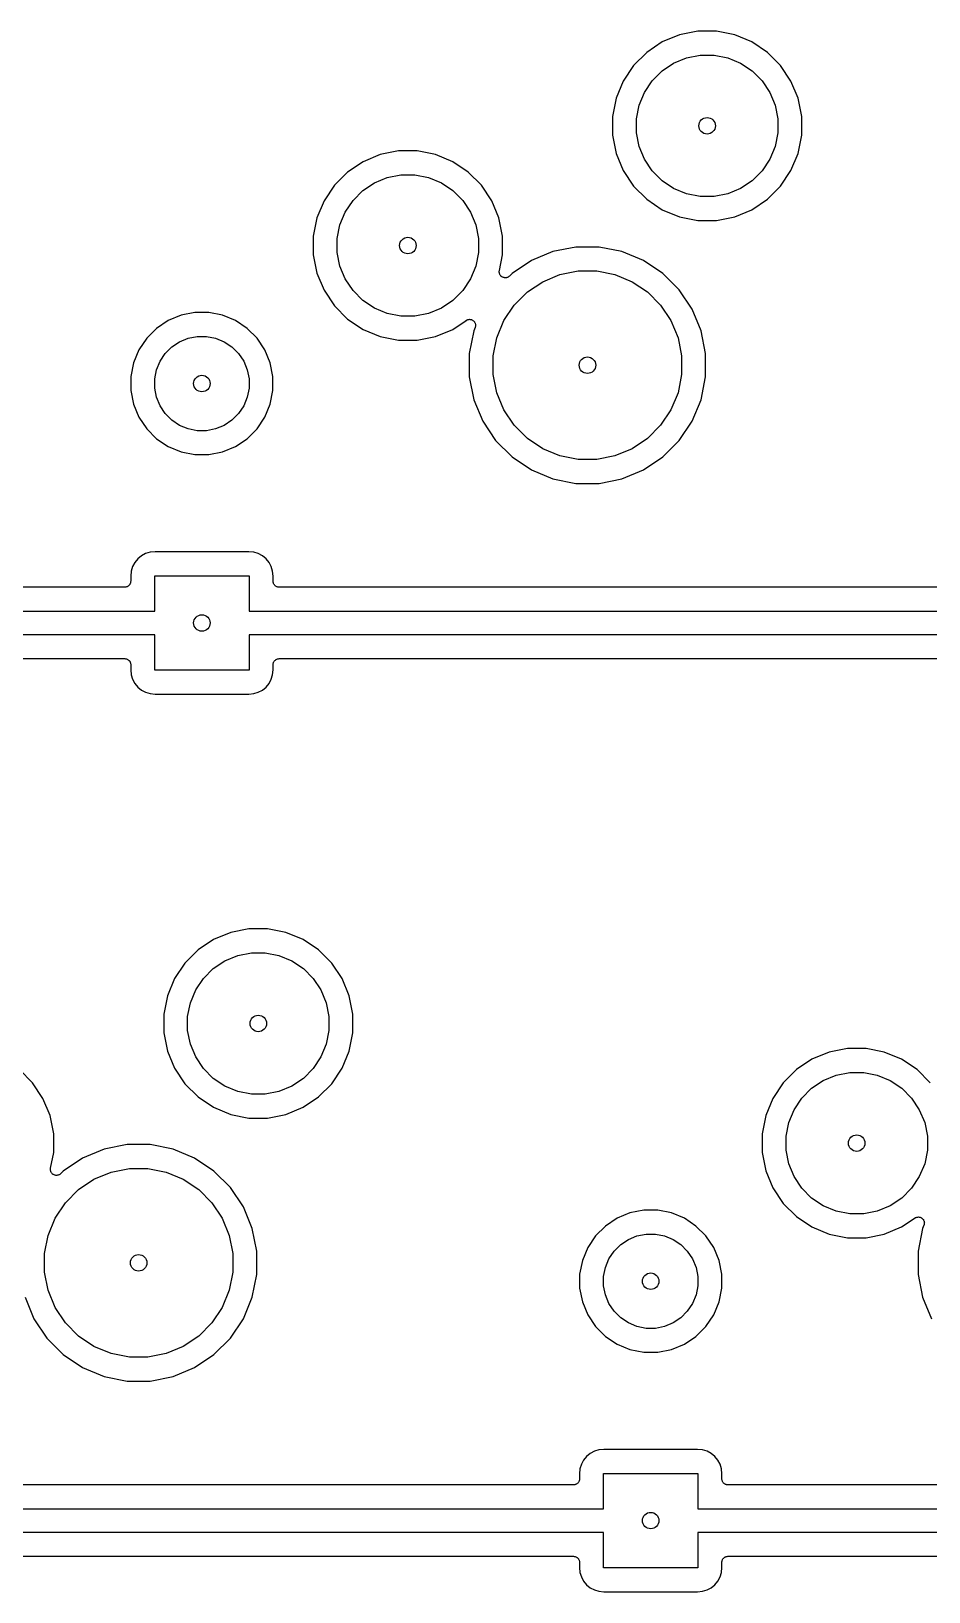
# Model space of a CAD drawing. Extents: x 1.5 to 15, y -8.3 to -3.1.
# Drawn here: x 6.186 to 6.936, y -5.65 to -4.346 of the extents above; entities that cross this region are included whole.
import ezdxf

# ---------------------------------------------------------------- set-up
doc = ezdxf.new("R2010")
doc.units = 0
doc.header["$MEASUREMENT"] = 0
doc.layers.add('BLACK', color=7, linetype='CONTINUOUS')

msp = doc.modelspace()

# ---------------------------------------------------------------- linework, layer by layer
at = {"layer": 'BLACK', "linetype": 'CONTINUOUS'}
for p, q in [((6.71314, -4.35465), (6.7002, -4.3633)), ((6.72753, -4.34869), (6.71314, -4.35465)), ((6.7428, -4.34565), (6.72753, -4.34869)), ((6.75838, -4.34565), (6.7428, -4.34565)), ((6.77365, -4.34869), (6.75838, -4.34565)), ((6.78804, -4.35465), (6.77365, -4.34869)), ((6.80099, -4.3633), (6.78804, -4.35465)), ((6.7002, -4.3633), (6.68918, -4.37431)), ((6.72262, -4.37237), (6.73336, -4.36792)), ((6.73336, -4.36792), (6.74477, -4.36565)), ((6.74477, -4.36565), (6.75641, -4.36565)), ((6.75641, -4.36565), (6.76782, -4.36792)), ((6.76782, -4.36792), (6.77856, -4.37237)), ((6.812, -4.37431), (6.80099, -4.3633)), ((6.68918, -4.37431), (6.68053, -4.38726)), ((6.70472, -4.38706), (6.71295, -4.37883)), ((6.71295, -4.37883), (6.72262, -4.37237)), ((6.77856, -4.37237), (6.78824, -4.37883)), ((6.78824, -4.37883), (6.79646, -4.38706)), ((6.82065, -4.38726), (6.812, -4.37431)), ((6.68053, -4.38726), (6.67457, -4.40165)), ((6.69826, -4.39673), (6.70472, -4.38706)), ((6.79646, -4.38706), (6.80292, -4.39673)), ((6.82661, -4.40165), (6.82065, -4.38726)), ((6.67457, -4.40165), (6.67154, -4.41692)), ((6.6938, -4.40748), (6.69826, -4.39673)), ((6.80292, -4.39673), (6.80738, -4.40748)), ((6.82965, -4.41692), (6.82661, -4.40165)), ((6.67154, -4.41692), (6.67154, -4.43249)), ((6.69154, -4.41889), (6.6938, -4.40748)), ((6.69154, -4.43052), (6.69154, -4.41889)), ((6.80738, -4.40748), (6.80965, -4.41889)), ((6.80965, -4.41889), (6.80965, -4.43052)), ((6.82965, -4.43249), (6.82965, -4.41692)), ((6.67154, -4.43249), (6.67457, -4.44776)), ((6.6938, -4.44193), (6.69154, -4.43052)), ((6.80965, -4.43052), (6.80738, -4.44193)), ((6.82661, -4.44776), (6.82965, -4.43249)), ((6.4928, -4.44565), (6.47753, -4.44869)), ((6.50838, -4.44565), (6.4928, -4.44565)), ((6.52365, -4.44869), (6.50838, -4.44565)), ((6.69826, -4.45268), (6.6938, -4.44193)), ((6.80738, -4.44193), (6.80292, -4.45268)), ((6.46314, -4.45465), (6.4502, -4.4633)), ((6.47753, -4.44869), (6.46314, -4.45465)), ((6.53804, -4.45465), (6.52365, -4.44869)), ((6.55099, -4.4633), (6.53804, -4.45465)), ((6.67457, -4.44776), (6.68053, -4.46215)), ((6.70472, -4.46235), (6.69826, -4.45268)), ((6.80292, -4.45268), (6.79646, -4.46235)), ((6.82065, -4.46215), (6.82661, -4.44776)), ((6.4502, -4.4633), (6.43918, -4.47431)), ((6.46295, -4.47883), (6.47262, -4.47237)), ((6.47262, -4.47237), (6.48336, -4.46792)), ((6.48336, -4.46792), (6.49477, -4.46565)), ((6.49477, -4.46565), (6.50641, -4.46565)), ((6.50641, -4.46565), (6.51782, -4.46792)), ((6.51782, -4.46792), (6.52856, -4.47237)), ((6.52856, -4.47237), (6.53824, -4.47883)), ((6.562, -4.47431), (6.55099, -4.4633)), ((6.68053, -4.46215), (6.68918, -4.4751)), ((6.71295, -4.47058), (6.70472, -4.46235)), ((6.72262, -4.47704), (6.71295, -4.47058)), ((6.78824, -4.47058), (6.77856, -4.47704)), ((6.79646, -4.46235), (6.78824, -4.47058)), ((6.812, -4.4751), (6.82065, -4.46215)), ((6.43918, -4.47431), (6.43053, -4.48726)), ((6.45472, -4.48706), (6.46295, -4.47883)), ((6.53824, -4.47883), (6.54646, -4.48706)), ((6.57065, -4.48726), (6.562, -4.47431)), ((6.68918, -4.4751), (6.7002, -4.48611)), ((6.73336, -4.48149), (6.72262, -4.47704)), ((6.74477, -4.48376), (6.73336, -4.48149)), ((6.75641, -4.48376), (6.74477, -4.48376)), ((6.76782, -4.48149), (6.75641, -4.48376)), ((6.77856, -4.47704), (6.76782, -4.48149)), ((6.80099, -4.48611), (6.812, -4.4751)), ((6.43053, -4.48726), (6.42457, -4.50165)), ((6.4438, -4.50748), (6.44826, -4.49673)), ((6.44826, -4.49673), (6.45472, -4.48706)), ((6.54646, -4.48706), (6.55292, -4.49673)), ((6.55292, -4.49673), (6.55738, -4.50748)), ((6.57661, -4.50165), (6.57065, -4.48726)), ((6.7002, -4.48611), (6.71314, -4.49476)), ((6.71314, -4.49476), (6.72753, -4.50072)), ((6.77365, -4.50072), (6.78804, -4.49476)), ((6.78804, -4.49476), (6.80099, -4.48611)), ((6.42457, -4.50165), (6.42154, -4.51692)), ((6.44154, -4.51889), (6.4438, -4.50748)), ((6.55738, -4.50748), (6.55965, -4.51889)), ((6.57965, -4.51692), (6.57661, -4.50165)), ((6.72753, -4.50072), (6.7428, -4.50376)), ((6.7428, -4.50376), (6.75838, -4.50376)), ((6.75838, -4.50376), (6.77365, -4.50072)), ((6.42154, -4.51692), (6.42154, -4.53249)), ((6.44154, -4.53052), (6.44154, -4.51889)), ((6.55965, -4.51889), (6.55965, -4.53052)), ((6.57965, -4.53249), (6.57965, -4.51692)), ((6.42154, -4.53249), (6.42457, -4.54776)), ((6.4438, -4.54193), (6.44154, -4.53052)), ((6.55965, -4.53052), (6.55738, -4.54193)), ((6.57702, -4.54568), (6.57965, -4.53249)), ((6.60382, -4.5372), (6.58765, -4.54801)), ((6.62179, -4.52976), (6.60382, -4.5372)), ((6.64087, -4.52596), (6.62179, -4.52976)), ((6.66032, -4.52596), (6.64087, -4.52596)), ((6.67939, -4.52976), (6.66032, -4.52596)), ((6.69736, -4.5372), (6.67939, -4.52976)), ((6.71353, -4.54801), (6.69736, -4.5372)), ((6.42457, -4.54776), (6.43053, -4.56215)), ((6.44826, -4.55268), (6.4438, -4.54193)), ((6.55738, -4.54193), (6.55292, -4.55268)), ((6.57693, -4.54664), (6.57697, -4.54616)), ((6.57693, -4.54665), (6.57693, -4.54664)), ((6.57697, -4.54713), (6.57693, -4.54665)), ((6.57693, -4.54665), (6.57693, -4.54665)), ((6.57697, -4.54616), (6.57702, -4.54568)), ((6.57702, -4.54761), (6.57697, -4.54713)), ((6.57702, -4.54762), (6.57702, -4.54761)), ((6.57702, -4.54763), (6.57702, -4.54762)), ((6.57716, -4.54809), (6.57702, -4.54763)), ((6.5773, -4.54855), (6.57716, -4.54809)), ((6.5773, -4.54856), (6.5773, -4.54855)), ((6.5773, -4.54855), (6.5773, -4.54855)), ((6.57753, -4.54899), (6.5773, -4.54856)), ((6.57775, -4.54941), (6.57753, -4.54899)), ((6.57776, -4.54942), (6.57775, -4.54941)), ((6.57806, -4.54979), (6.57776, -4.54942)), ((6.57776, -4.54942), (6.57776, -4.54942)), ((6.57837, -4.55017), (6.57806, -4.54979)), ((6.57837, -4.55018), (6.57837, -4.55017)), ((6.57837, -4.55017), (6.57837, -4.55017)), ((6.57874, -4.55048), (6.57837, -4.55018)), ((6.57911, -4.55079), (6.57874, -4.55048)), ((6.58503, -4.55054), (6.58466, -4.55085)), ((6.58541, -4.55024), (6.58503, -4.55054)), ((6.58542, -4.55023), (6.58541, -4.55024)), ((6.58546, -4.55019), (6.58542, -4.55023)), ((6.58542, -4.55023), (6.58542, -4.55023)), ((6.58542, -4.55023), (6.58542, -4.55023)), ((6.58765, -4.54801), (6.58546, -4.55019)), ((6.61329, -4.55493), (6.62762, -4.54899)), ((6.62762, -4.54899), (6.64284, -4.54596)), ((6.64284, -4.54596), (6.65835, -4.54596)), ((6.65835, -4.54596), (6.67356, -4.54899)), ((6.67356, -4.54899), (6.68789, -4.55493)), ((6.72729, -4.56176), (6.71353, -4.54801)), ((6.43053, -4.56215), (6.43918, -4.5751)), ((6.45472, -4.56235), (6.44826, -4.55268)), ((6.46295, -4.57058), (6.45472, -4.56235)), ((6.54646, -4.56235), (6.53824, -4.57058)), ((6.55292, -4.55268), (6.54646, -4.56235)), ((6.57912, -4.5508), (6.57911, -4.55079)), ((6.57913, -4.5508), (6.57912, -4.5508)), ((6.57955, -4.55103), (6.57913, -4.5508)), ((6.57997, -4.55126), (6.57955, -4.55103)), ((6.57998, -4.55126), (6.57997, -4.55126)), ((6.57998, -4.55127), (6.57998, -4.55126)), ((6.58045, -4.55141), (6.57998, -4.55127)), ((6.5809, -4.55155), (6.58045, -4.55141)), ((6.58091, -4.55155), (6.5809, -4.55155)), ((6.58092, -4.55156), (6.58091, -4.55155)), ((6.5814, -4.55161), (6.58092, -4.55156)), ((6.58187, -4.55166), (6.5814, -4.55161)), ((6.58188, -4.55166), (6.58187, -4.55166)), ((6.58189, -4.55166), (6.58188, -4.55166)), ((6.58236, -4.55162), (6.58189, -4.55166)), ((6.58285, -4.55157), (6.58236, -4.55162)), ((6.58286, -4.55157), (6.58285, -4.55157)), ((6.58285, -4.55157), (6.58285, -4.55157)), ((6.58332, -4.55144), (6.58286, -4.55157)), ((6.58378, -4.5513), (6.58332, -4.55144)), ((6.58379, -4.5513), (6.58378, -4.5513)), ((6.58423, -4.55107), (6.58379, -4.5513)), ((6.58379, -4.5513), (6.58379, -4.5513)), ((6.58465, -4.55085), (6.58423, -4.55107)), ((6.58466, -4.55085), (6.58465, -4.55085)), ((6.58465, -4.55085), (6.58465, -4.55085)), ((6.58943, -4.57451), (6.6004, -4.56354)), ((6.6004, -4.56354), (6.61329, -4.55493)), ((6.68789, -4.55493), (6.70078, -4.56354)), ((6.70078, -4.56354), (6.71175, -4.57451)), ((6.73809, -4.57793), (6.72729, -4.56176)), ((6.43918, -4.5751), (6.4502, -4.58611)), ((6.47262, -4.57704), (6.46295, -4.57058)), ((6.53824, -4.57058), (6.52856, -4.57704)), ((6.58081, -4.58741), (6.58943, -4.57451)), ((6.71175, -4.57451), (6.72037, -4.58741)), ((6.30034, -4.58745), (6.29062, -4.59394)), ((6.31115, -4.58297), (6.30034, -4.58745)), ((6.32262, -4.58069), (6.31115, -4.58297)), ((6.33431, -4.58069), (6.32262, -4.58069)), ((6.34578, -4.58297), (6.33431, -4.58069)), ((6.35659, -4.58745), (6.34578, -4.58297)), ((6.36631, -4.59394), (6.35659, -4.58745)), ((6.4502, -4.58611), (6.46314, -4.59476)), ((6.48336, -4.58149), (6.47262, -4.57704)), ((6.49477, -4.58376), (6.48336, -4.58149)), ((6.50641, -4.58376), (6.49477, -4.58376)), ((6.51782, -4.58149), (6.50641, -4.58376)), ((6.52856, -4.57704), (6.51782, -4.58149)), ((6.53804, -4.59476), (6.54933, -4.58722)), ((6.54933, -4.58722), (6.54938, -4.58718)), ((6.54938, -4.58718), (6.54938, -4.58718)), ((6.54938, -4.58718), (6.54938, -4.58718)), ((6.54938, -4.58718), (6.54939, -4.58718)), ((6.54939, -4.58718), (6.54982, -4.58695)), ((6.54982, -4.58695), (6.55024, -4.58673)), ((6.55024, -4.58673), (6.55025, -4.58673)), ((6.55025, -4.58673), (6.55026, -4.58673)), ((6.55026, -4.58673), (6.55072, -4.5866)), ((6.55072, -4.5866), (6.55118, -4.58646)), ((6.55118, -4.58646), (6.55119, -4.58646)), ((6.55119, -4.58646), (6.55167, -4.58642)), ((6.55119, -4.58646), (6.55119, -4.58646)), ((6.55167, -4.58642), (6.55215, -4.58637)), ((6.55215, -4.58637), (6.55216, -4.58637)), ((6.55216, -4.58637), (6.55217, -4.58637)), ((6.55217, -4.58637), (6.55266, -4.58643)), ((6.55266, -4.58643), (6.55312, -4.58648)), ((6.55312, -4.58648), (6.55313, -4.58648)), ((6.55313, -4.58648), (6.55314, -4.58648)), ((6.55314, -4.58648), (6.55361, -4.58663)), ((6.55361, -4.58663), (6.55405, -4.58677)), ((6.55405, -4.58677), (6.55406, -4.58677)), ((6.55406, -4.58677), (6.55407, -4.58677)), ((6.55407, -4.58677), (6.5545, -4.58701)), ((6.5545, -4.58701), (6.55491, -4.58723)), ((6.55491, -4.58723), (6.55492, -4.58724)), ((6.55492, -4.58724), (6.55492, -4.58724)), ((6.55492, -4.58724), (6.5553, -4.58755)), ((6.5553, -4.58755), (6.55566, -4.58786)), ((6.55566, -4.58786), (6.55567, -4.58786)), ((6.55567, -4.58786), (6.55567, -4.58787)), ((6.55567, -4.58787), (6.55598, -4.58824)), ((6.55598, -4.58824), (6.55628, -4.58861)), ((6.55628, -4.58861), (6.55628, -4.58862)), ((6.55628, -4.58862), (6.55629, -4.58862)), ((6.55629, -4.58862), (6.55652, -4.58906)), ((6.55652, -4.58906), (6.55674, -4.58948)), ((6.55674, -4.58948), (6.55674, -4.58948)), ((6.55674, -4.58948), (6.55674, -4.58949)), ((6.55674, -4.58949), (6.55688, -4.58996)), ((6.57488, -4.60174), (6.58081, -4.58741)), ((6.72037, -4.58741), (6.7263, -4.60174)), ((6.74554, -4.5959), (6.73809, -4.57793)), ((6.28235, -4.60221), (6.27585, -4.61194)), ((6.29062, -4.59394), (6.28235, -4.60221)), ((6.30982, -4.60517), (6.31698, -4.6022)), ((6.31698, -4.6022), (6.32459, -4.60069)), ((6.32459, -4.60069), (6.33234, -4.60069)), ((6.33234, -4.60069), (6.33995, -4.6022)), ((6.33995, -4.6022), (6.34711, -4.60517)), ((6.37458, -4.60221), (6.36631, -4.59394)), ((6.38108, -4.61194), (6.37458, -4.60221)), ((6.46314, -4.59476), (6.47753, -4.60072)), ((6.47753, -4.60072), (6.4928, -4.60376)), ((6.50838, -4.60376), (6.52365, -4.60072)), ((6.52365, -4.60072), (6.53804, -4.59476)), ((6.55564, -4.5959), (6.55185, -4.61498)), ((6.55673, -4.59329), (6.55564, -4.5959)), ((6.55687, -4.59283), (6.55673, -4.59329)), ((6.55701, -4.59237), (6.55687, -4.59283)), ((6.55688, -4.58996), (6.55702, -4.59041)), ((6.55706, -4.59188), (6.55701, -4.59235)), ((6.55701, -4.59235), (6.55701, -4.59236)), ((6.55701, -4.59236), (6.55701, -4.59237)), ((6.55702, -4.59041), (6.55702, -4.59042)), ((6.55702, -4.59042), (6.55702, -4.59042)), ((6.55702, -4.59042), (6.55706, -4.59092)), ((6.55706, -4.59092), (6.55711, -4.59138)), ((6.55711, -4.59139), (6.55706, -4.59188)), ((6.55711, -4.59138), (6.55711, -4.59139)), ((6.55711, -4.59139), (6.55711, -4.59139)), ((6.57185, -4.61695), (6.57488, -4.60174)), ((6.7263, -4.60174), (6.72933, -4.61695)), ((6.74933, -4.61498), (6.74554, -4.5959)), ((6.27585, -4.61194), (6.27138, -4.62274)), ((6.29358, -4.62141), (6.29788, -4.61496)), ((6.29788, -4.61496), (6.30337, -4.60948)), ((6.30337, -4.60948), (6.30982, -4.60517)), ((6.34711, -4.60517), (6.35356, -4.60948)), ((6.35356, -4.60948), (6.35905, -4.61496)), ((6.35905, -4.61496), (6.36335, -4.62141)), ((6.38555, -4.62274), (6.38108, -4.61194)), ((6.4928, -4.60376), (6.50838, -4.60376)), ((6.55185, -4.61498), (6.55185, -4.63443)), ((6.74933, -4.63443), (6.74933, -4.61498)), ((6.27138, -4.62274), (6.26909, -4.63421)), ((6.28909, -4.63618), (6.29061, -4.62858)), ((6.29061, -4.62858), (6.29358, -4.62141)), ((6.36335, -4.62141), (6.36632, -4.62858)), ((6.36632, -4.62858), (6.36783, -4.63618)), ((6.38783, -4.63421), (6.38555, -4.62274)), ((6.57185, -4.63246), (6.57185, -4.61695)), ((6.72933, -4.61695), (6.72933, -4.63246)), ((6.26909, -4.63421), (6.26909, -4.64591)), ((6.28909, -4.64394), (6.28909, -4.63618)), ((6.36783, -4.63618), (6.36783, -4.64394)), ((6.38783, -4.64591), (6.38783, -4.63421)), ((6.55185, -4.63443), (6.55564, -4.65351)), ((6.57488, -4.64767), (6.57185, -4.63246)), ((6.72933, -4.63246), (6.7263, -4.64767)), ((6.74554, -4.65351), (6.74933, -4.63443)), ((6.26909, -4.64591), (6.27138, -4.65738)), ((6.29061, -4.65154), (6.28909, -4.64394)), ((6.29358, -4.65871), (6.29061, -4.65154)), ((6.36632, -4.65154), (6.36335, -4.65871)), ((6.36783, -4.64394), (6.36632, -4.65154)), ((6.38555, -4.65738), (6.38783, -4.64591)), ((6.55564, -4.65351), (6.56309, -4.67148)), ((6.58081, -4.662), (6.57488, -4.64767)), ((6.7263, -4.64767), (6.72037, -4.662)), ((6.73809, -4.67148), (6.74554, -4.65351)), ((6.27138, -4.65738), (6.27585, -4.66818)), ((6.29788, -4.66516), (6.29358, -4.65871)), ((6.30337, -4.67064), (6.29788, -4.66516)), ((6.35905, -4.66516), (6.35356, -4.67064)), ((6.36335, -4.65871), (6.35905, -4.66516)), ((6.38108, -4.66818), (6.38555, -4.65738)), ((6.58943, -4.6749), (6.58081, -4.662)), ((6.72037, -4.662), (6.71175, -4.6749)), ((6.27585, -4.66818), (6.28235, -4.67791)), ((6.28235, -4.67791), (6.29062, -4.68617)), ((6.30982, -4.67495), (6.30337, -4.67064)), ((6.31698, -4.67792), (6.30982, -4.67495)), ((6.32459, -4.67943), (6.31698, -4.67792)), ((6.33234, -4.67943), (6.32459, -4.67943)), ((6.33995, -4.67792), (6.33234, -4.67943)), ((6.34711, -4.67495), (6.33995, -4.67792)), ((6.35356, -4.67064), (6.34711, -4.67495)), ((6.36631, -4.68617), (6.37458, -4.67791)), ((6.37458, -4.67791), (6.38108, -4.66818)), ((6.56309, -4.67148), (6.57389, -4.68765)), ((6.6004, -4.68587), (6.58943, -4.6749)), ((6.71175, -4.6749), (6.70078, -4.68587)), ((6.72729, -4.68765), (6.73809, -4.67148)), ((6.29062, -4.68617), (6.30034, -4.69267)), ((6.30034, -4.69267), (6.31115, -4.69715)), ((6.34578, -4.69715), (6.35659, -4.69267)), ((6.35659, -4.69267), (6.36631, -4.68617)), ((6.57389, -4.68765), (6.58765, -4.7014)), ((6.61329, -4.69448), (6.6004, -4.68587)), ((6.70078, -4.68587), (6.68789, -4.69448)), ((6.71353, -4.7014), (6.72729, -4.68765)), ((6.31115, -4.69715), (6.32262, -4.69943)), ((6.32262, -4.69943), (6.33431, -4.69943)), ((6.33431, -4.69943), (6.34578, -4.69715)), ((6.58765, -4.7014), (6.60382, -4.71221)), ((6.62762, -4.70042), (6.61329, -4.69448)), ((6.64284, -4.70344), (6.62762, -4.70042)), ((6.65835, -4.70344), (6.64284, -4.70344)), ((6.67356, -4.70042), (6.65835, -4.70344)), ((6.68789, -4.69448), (6.67356, -4.70042)), ((6.69736, -4.71221), (6.71353, -4.7014)), ((6.60382, -4.71221), (6.62179, -4.71965)), ((6.62179, -4.71965), (6.64087, -4.72344)), ((6.66032, -4.72344), (6.67939, -4.71965)), ((6.67939, -4.71965), (6.69736, -4.71221)), ((6.64087, -4.72344), (6.66032, -4.72344)), ((6.27793, -4.78398), (6.27488, -4.78648)), ((6.2814, -4.78212), (6.27793, -4.78398)), ((6.28517, -4.78098), (6.2814, -4.78212)), ((6.28934, -4.78057), (6.28517, -4.78098)), ((6.36759, -4.78057), (6.28934, -4.78057)), ((6.37176, -4.78098), (6.36759, -4.78057)), ((6.37553, -4.78212), (6.37176, -4.78098)), ((6.379, -4.78398), (6.37553, -4.78212)), ((6.38205, -4.78648), (6.379, -4.78398)), ((6.26938, -4.79677), (6.26897, -4.80093)), ((6.27053, -4.793), (6.26938, -4.79677)), ((6.27238, -4.78952), (6.27053, -4.793)), ((6.27488, -4.78648), (6.27238, -4.78952)), ((6.38454, -4.78952), (6.38205, -4.78648)), ((6.3864, -4.793), (6.38454, -4.78952)), ((6.38755, -4.79677), (6.3864, -4.793)), ((6.38796, -4.80093), (6.38755, -4.79677)), ((6.26397, -4.81022), (5.64296, -4.81022)), ((6.26444, -4.81017), (6.26397, -4.81022)), ((6.26491, -4.81013), (6.26444, -4.81017)), ((6.26493, -4.81012), (6.26491, -4.81013)), ((6.26494, -4.81012), (6.26493, -4.81012)), ((6.2654, -4.80999), (6.26494, -4.81012)), ((6.26585, -4.80985), (6.2654, -4.80999)), ((6.26586, -4.80984), (6.26585, -4.80985)), ((6.26588, -4.80984), (6.26586, -4.80984)), ((6.26629, -4.80962), (6.26588, -4.80984)), ((6.26671, -4.8094), (6.26629, -4.80962)), ((6.26673, -4.80939), (6.26671, -4.8094)), ((6.26674, -4.80938), (6.26673, -4.80939)), ((6.26711, -4.80908), (6.26674, -4.80938)), ((6.26747, -4.80879), (6.26711, -4.80908)), ((6.26748, -4.80878), (6.26747, -4.80879)), ((6.2675, -4.80876), (6.26748, -4.80878)), ((6.2678, -4.8084), (6.2675, -4.80876)), ((6.2681, -4.80804), (6.2678, -4.8084)), ((6.26811, -4.80803), (6.2681, -4.80804)), ((6.26812, -4.80801), (6.26811, -4.80803)), ((6.26834, -4.8076), (6.26812, -4.80801)), ((6.26857, -4.80719), (6.26834, -4.8076)), ((6.26858, -4.80715), (6.26857, -4.80717)), ((6.26857, -4.80717), (6.26857, -4.80719)), ((6.26872, -4.8067), (6.26858, -4.80715)), ((6.26886, -4.80626), (6.26872, -4.8067)), ((6.26887, -4.80624), (6.26886, -4.80626)), ((6.26892, -4.80576), (6.26887, -4.80622)), ((6.26887, -4.80622), (6.26887, -4.80624)), ((6.26897, -4.80529), (6.26892, -4.80576)), ((6.26897, -4.80093), (6.26897, -4.80522)), ((6.26897, -4.80522), (6.26897, -4.80525)), ((6.26897, -4.80525), (6.26897, -4.80525)), ((6.26897, -4.80525), (6.26897, -4.80525)), ((6.26897, -4.80525), (6.26897, -4.80529)), ((6.28909, -4.83022), (6.28909, -4.80069)), ((6.28909, -4.80069), (6.36783, -4.80069)), ((6.36783, -4.80069), (6.36783, -4.83022)), ((6.38796, -4.80522), (6.38796, -4.80093)), ((6.388, -4.80569), (6.38796, -4.80522)), ((6.38804, -4.80615), (6.388, -4.80569)), ((6.38805, -4.80617), (6.38804, -4.80615)), ((6.38805, -4.80619), (6.38805, -4.80617)), ((6.38819, -4.80664), (6.38805, -4.80619)), ((6.38832, -4.80709), (6.38819, -4.80664)), ((6.38833, -4.80711), (6.38832, -4.80709)), ((6.38833, -4.80712), (6.38833, -4.80711)), ((6.38855, -4.80754), (6.38833, -4.80712)), ((6.38877, -4.80795), (6.38855, -4.80754)), ((6.38878, -4.80797), (6.38877, -4.80795)), ((6.38879, -4.80798), (6.38878, -4.80797)), ((6.38909, -4.80835), (6.38879, -4.80798)), ((6.38938, -4.80871), (6.38909, -4.80835)), ((6.3894, -4.80873), (6.38938, -4.80871)), ((6.38941, -4.80874), (6.3894, -4.80873)), ((6.38977, -4.80904), (6.38941, -4.80874)), ((6.39013, -4.80934), (6.38977, -4.80904)), ((6.39015, -4.80935), (6.39013, -4.80934)), ((6.39016, -4.80936), (6.39015, -4.80935)), ((6.39057, -4.80959), (6.39016, -4.80936)), ((6.39099, -4.80981), (6.39057, -4.80959)), ((6.391, -4.80982), (6.39099, -4.80981)), ((6.39102, -4.80983), (6.391, -4.80982)), ((6.39147, -4.80996), (6.39102, -4.80983)), ((6.39192, -4.81011), (6.39147, -4.80996)), ((6.39193, -4.81011), (6.39192, -4.81011)), ((6.39195, -4.81011), (6.39193, -4.81011)), ((6.39242, -4.81016), (6.39195, -4.81011)), ((6.39289, -4.81022), (6.39242, -4.81016)), ((6.39292, -4.81022), (6.39289, -4.81022)), ((6.39296, -4.81022), (6.39292, -4.81022)), ((6.39292, -4.81022), (6.39292, -4.81022)), ((6.39292, -4.81022), (6.39292, -4.81022)), ((7.01397, -4.81022), (6.39296, -4.81022)), ((5.61783, -4.83022), (6.28909, -4.83022)), ((6.36783, -4.83022), (7.03909, -4.83022)), ((6.28909, -4.8499), (5.61783, -4.8499)), ((6.28909, -4.87943), (6.28909, -4.8499)), ((7.03909, -4.8499), (6.36783, -4.8499)), ((6.36783, -4.8499), (6.36783, -4.87943)), ((5.64296, -4.8699), (6.26397, -4.8699)), ((6.26397, -4.8699), (6.26401, -4.8699)), ((6.26401, -4.8699), (6.26401, -4.8699)), ((6.26401, -4.8699), (6.26401, -4.8699)), ((6.26401, -4.8699), (6.26404, -4.8699)), ((6.26404, -4.8699), (6.26451, -4.86995)), ((6.26451, -4.86995), (6.26498, -4.87)), ((6.26498, -4.87), (6.265, -4.87001)), ((6.265, -4.87001), (6.26501, -4.87001)), ((6.26501, -4.87001), (6.26546, -4.87015)), ((6.26546, -4.87015), (6.26591, -4.87029)), ((6.26591, -4.87029), (6.26593, -4.8703)), ((6.26593, -4.8703), (6.26594, -4.87031)), ((6.26594, -4.87031), (6.26635, -4.87053)), ((6.26635, -4.87053), (6.26677, -4.87076)), ((6.26677, -4.87076), (6.26678, -4.87077)), ((6.26678, -4.87077), (6.2668, -4.87078)), ((6.2668, -4.87078), (6.26716, -4.87108)), ((6.26716, -4.87108), (6.26752, -4.87138)), ((6.26752, -4.87138), (6.26753, -4.87139)), ((6.26753, -4.87139), (6.26755, -4.8714)), ((6.26755, -4.8714), (6.26784, -4.87177)), ((6.26784, -4.87177), (6.26814, -4.87213)), ((6.26814, -4.87213), (6.26815, -4.87215)), ((6.26815, -4.87215), (6.26816, -4.87216)), ((6.26816, -4.87216), (6.26838, -4.87258)), ((6.26838, -4.87258), (6.2686, -4.873)), ((6.2686, -4.873), (6.2686, -4.87301)), ((6.2686, -4.87301), (6.26861, -4.87303)), ((6.26861, -4.87303), (6.26874, -4.87348)), ((6.26874, -4.87348), (6.26888, -4.87393)), ((6.26888, -4.87393), (6.26888, -4.87395)), ((6.26888, -4.87395), (6.26888, -4.87396)), ((6.26888, -4.87396), (6.26893, -4.87443)), ((6.26893, -4.87443), (6.26897, -4.8749)), ((6.26897, -4.8749), (6.26897, -4.87918)), ((6.38796, -4.87483), (6.38801, -4.87436)), ((6.38796, -4.87487), (6.38796, -4.87483)), ((6.38796, -4.8749), (6.38796, -4.87487)), ((6.38796, -4.87487), (6.38796, -4.87487)), ((6.38796, -4.87487), (6.38796, -4.87487)), ((6.38796, -4.87918), (6.38796, -4.8749)), ((6.38801, -4.87436), (6.38806, -4.8739)), ((6.38806, -4.87386), (6.38821, -4.87341)), ((6.38806, -4.87388), (6.38806, -4.87386)), ((6.38806, -4.8739), (6.38806, -4.87388)), ((6.38821, -4.87341), (6.38835, -4.87296)), ((6.38835, -4.87295), (6.38836, -4.87293)), ((6.38835, -4.87296), (6.38835, -4.87295)), ((6.38836, -4.87293), (6.38859, -4.87252)), ((6.38859, -4.87252), (6.38881, -4.87211)), ((6.38881, -4.87211), (6.38882, -4.87209)), ((6.38882, -4.87209), (6.38883, -4.87208)), ((6.38883, -4.87208), (6.38913, -4.87172)), ((6.38913, -4.87172), (6.38943, -4.87135)), ((6.38943, -4.87135), (6.38945, -4.87134)), ((6.38945, -4.87134), (6.38946, -4.87133)), ((6.38946, -4.87133), (6.38982, -4.87103)), ((6.38982, -4.87103), (6.39019, -4.87074)), ((6.39019, -4.87074), (6.3902, -4.87073)), ((6.3902, -4.87073), (6.39022, -4.87072)), ((6.39022, -4.87072), (6.39063, -4.8705)), ((6.39063, -4.8705), (6.39105, -4.87028)), ((6.39105, -4.87028), (6.39107, -4.87027)), ((6.39107, -4.87027), (6.39108, -4.87027)), ((6.39108, -4.87027), (6.39153, -4.87013)), ((6.39153, -4.87013), (6.39198, -4.87)), ((6.39198, -4.87), (6.392, -4.87)), ((6.392, -4.87), (6.39202, -4.86999)), ((6.39202, -4.86999), (6.39249, -4.86995)), ((6.39249, -4.86995), (6.39296, -4.8699)), ((6.39296, -4.8699), (7.01397, -4.8699)), ((6.26897, -4.87918), (6.26938, -4.88335)), ((6.26938, -4.88335), (6.27053, -4.88712)), ((6.27053, -4.88712), (6.27238, -4.89059)), ((6.36783, -4.87943), (6.28909, -4.87943)), ((6.38454, -4.89059), (6.3864, -4.88712)), ((6.3864, -4.88712), (6.38755, -4.88335)), ((6.38755, -4.88335), (6.38796, -4.87918)), ((6.27238, -4.89059), (6.27488, -4.89364)), ((6.27488, -4.89364), (6.27793, -4.89614)), ((6.27793, -4.89614), (6.2814, -4.898)), ((6.2814, -4.898), (6.28517, -4.89914)), ((6.28517, -4.89914), (6.28934, -4.89955)), ((6.28934, -4.89955), (6.36759, -4.89955)), ((6.36759, -4.89955), (6.37176, -4.89914)), ((6.37176, -4.89914), (6.37553, -4.898)), ((6.37553, -4.898), (6.379, -4.89614)), ((6.379, -4.89614), (6.38205, -4.89364)), ((6.38205, -4.89364), (6.38454, -4.89059)), ((6.3678, -5.09565), (6.35253, -5.09869)), ((6.38338, -5.09565), (6.3678, -5.09565)), ((6.39865, -5.09869), (6.38338, -5.09565)), ((6.33814, -5.10465), (6.3252, -5.1133)), ((6.35253, -5.09869), (6.33814, -5.10465)), ((6.41304, -5.10465), (6.39865, -5.09869)), ((6.42599, -5.1133), (6.41304, -5.10465)), ((6.31418, -5.12431), (6.30553, -5.13726)), ((6.3252, -5.1133), (6.31418, -5.12431)), ((6.33795, -5.12883), (6.34762, -5.12237)), ((6.34762, -5.12237), (6.35836, -5.11792)), ((6.35836, -5.11792), (6.36977, -5.11565)), ((6.36977, -5.11565), (6.38141, -5.11565)), ((6.38141, -5.11565), (6.39282, -5.11792)), ((6.39282, -5.11792), (6.40356, -5.12237)), ((6.40356, -5.12237), (6.41324, -5.12883)), ((6.437, -5.12431), (6.42599, -5.1133)), ((6.44565, -5.13726), (6.437, -5.12431)), ((6.30553, -5.13726), (6.29957, -5.15165)), ((6.32326, -5.14673), (6.32972, -5.13706)), ((6.32972, -5.13706), (6.33795, -5.12883)), ((6.41324, -5.12883), (6.42146, -5.13706)), ((6.42146, -5.13706), (6.42792, -5.14673)), ((6.45161, -5.15165), (6.44565, -5.13726)), ((6.3188, -5.15748), (6.32326, -5.14673)), ((6.42792, -5.14673), (6.43238, -5.15748)), ((6.29957, -5.15165), (6.29654, -5.16692)), ((6.31654, -5.16889), (6.3188, -5.15748)), ((6.43238, -5.15748), (6.43465, -5.16889)), ((6.45465, -5.16692), (6.45161, -5.15165)), ((6.29654, -5.16692), (6.29654, -5.18249)), ((6.31654, -5.18052), (6.31654, -5.16889)), ((6.43465, -5.16889), (6.43465, -5.18052)), ((6.45465, -5.18249), (6.45465, -5.16692)), ((6.29654, -5.18249), (6.29957, -5.19776)), ((6.3188, -5.19193), (6.31654, -5.18052)), ((6.43465, -5.18052), (6.43238, -5.19193)), ((6.45161, -5.19776), (6.45465, -5.18249)), ((6.29957, -5.19776), (6.30553, -5.21215)), ((6.32326, -5.20268), (6.3188, -5.19193)), ((6.43238, -5.19193), (6.42792, -5.20268)), ((6.44565, -5.21215), (6.45161, -5.19776)), ((6.85253, -5.19869), (6.83814, -5.20465)), ((6.8678, -5.19565), (6.85253, -5.19869)), ((6.88338, -5.19565), (6.8678, -5.19565)), ((6.89865, -5.19869), (6.88338, -5.19565)), ((6.91304, -5.20465), (6.89865, -5.19869)), ((6.187, -5.22431), (6.17599, -5.2133)), ((6.30553, -5.21215), (6.31418, -5.2251)), ((6.32972, -5.21235), (6.32326, -5.20268)), ((6.33795, -5.22058), (6.32972, -5.21235)), ((6.42146, -5.21235), (6.41324, -5.22058)), ((6.42792, -5.20268), (6.42146, -5.21235)), ((6.437, -5.2251), (6.44565, -5.21215)), ((6.8252, -5.2133), (6.81418, -5.22431)), ((6.83814, -5.20465), (6.8252, -5.2133)), ((6.92599, -5.2133), (6.91304, -5.20465)), ((6.937, -5.22431), (6.92599, -5.2133)), ((6.19565, -5.23726), (6.187, -5.22431)), ((6.31418, -5.2251), (6.3252, -5.23611)), ((6.34762, -5.22704), (6.33795, -5.22058)), ((6.35836, -5.23149), (6.34762, -5.22704)), ((6.40356, -5.22704), (6.39282, -5.23149)), ((6.41324, -5.22058), (6.40356, -5.22704)), ((6.42599, -5.23611), (6.437, -5.2251)), ((6.81418, -5.22431), (6.80553, -5.23726)), ((6.83795, -5.22883), (6.84762, -5.22237)), ((6.84762, -5.22237), (6.85836, -5.21792)), ((6.85836, -5.21792), (6.86977, -5.21565)), ((6.86977, -5.21565), (6.88141, -5.21565)), ((6.88141, -5.21565), (6.89282, -5.21792)), ((6.89282, -5.21792), (6.90356, -5.22237)), ((6.90356, -5.22237), (6.91324, -5.22883)), ((6.20161, -5.25165), (6.19565, -5.23726)), ((6.3252, -5.23611), (6.33814, -5.24476)), ((6.36977, -5.23376), (6.35836, -5.23149)), ((6.38141, -5.23376), (6.36977, -5.23376)), ((6.39282, -5.23149), (6.38141, -5.23376)), ((6.41304, -5.24476), (6.42599, -5.23611)), ((6.80553, -5.23726), (6.79957, -5.25165)), ((6.82326, -5.24673), (6.82972, -5.23706)), ((6.82972, -5.23706), (6.83795, -5.22883)), ((6.91324, -5.22883), (6.92146, -5.23706)), ((6.92146, -5.23706), (6.92792, -5.24673)), ((6.20465, -5.26692), (6.20161, -5.25165)), ((6.33814, -5.24476), (6.35253, -5.25072)), ((6.35253, -5.25072), (6.3678, -5.25376)), ((6.3678, -5.25376), (6.38338, -5.25376)), ((6.38338, -5.25376), (6.39865, -5.25072)), ((6.39865, -5.25072), (6.41304, -5.24476)), ((6.79957, -5.25165), (6.79654, -5.26692)), ((6.8188, -5.25748), (6.82326, -5.24673)), ((6.92792, -5.24673), (6.93238, -5.25748)), ((6.20465, -5.28249), (6.20465, -5.26692)), ((6.79654, -5.26692), (6.79654, -5.28249)), ((6.81654, -5.26889), (6.8188, -5.25748)), ((6.93238, -5.25748), (6.93465, -5.26889)), ((6.24679, -5.27976), (6.22882, -5.2872)), ((6.26587, -5.27596), (6.24679, -5.27976)), ((6.28532, -5.27596), (6.26587, -5.27596)), ((6.30439, -5.27976), (6.28532, -5.27596)), ((6.32236, -5.2872), (6.30439, -5.27976)), ((6.81654, -5.28052), (6.81654, -5.26889)), ((6.8188, -5.29193), (6.81654, -5.28052)), ((6.93465, -5.28052), (6.93238, -5.29193)), ((6.93465, -5.26889), (6.93465, -5.28052)), ((6.20202, -5.29568), (6.20465, -5.28249)), ((6.22882, -5.2872), (6.21265, -5.29801)), ((6.33853, -5.29801), (6.32236, -5.2872)), ((6.79654, -5.28249), (6.79957, -5.29776)), ((6.82326, -5.30268), (6.8188, -5.29193)), ((6.93238, -5.29193), (6.92792, -5.30268)), ((6.20193, -5.29664), (6.20197, -5.29616)), ((6.20193, -5.29665), (6.20193, -5.29664)), ((6.20197, -5.29713), (6.20193, -5.29665)), ((6.20193, -5.29665), (6.20193, -5.29665)), ((6.20197, -5.29616), (6.20202, -5.29568)), ((6.20202, -5.29761), (6.20197, -5.29713)), ((6.20202, -5.29762), (6.20202, -5.29761)), ((6.20202, -5.29763), (6.20202, -5.29762)), ((6.20216, -5.29809), (6.20202, -5.29763)), ((6.2023, -5.29855), (6.20216, -5.29809)), ((6.2023, -5.29856), (6.2023, -5.29855)), ((6.2023, -5.29855), (6.2023, -5.29855)), ((6.20253, -5.29899), (6.2023, -5.29856)), ((6.20275, -5.29941), (6.20253, -5.29899)), ((6.20276, -5.29942), (6.20275, -5.29941)), ((6.20306, -5.29979), (6.20276, -5.29942)), ((6.20276, -5.29942), (6.20276, -5.29942)), ((6.20337, -5.30017), (6.20306, -5.29979)), ((6.20337, -5.30018), (6.20337, -5.30017)), ((6.20337, -5.30017), (6.20337, -5.30017)), ((6.20374, -5.30048), (6.20337, -5.30018)), ((6.20411, -5.30079), (6.20374, -5.30048)), ((6.20412, -5.3008), (6.20411, -5.30079)), ((6.20413, -5.3008), (6.20412, -5.3008)), ((6.20455, -5.30103), (6.20413, -5.3008)), ((6.20497, -5.30126), (6.20455, -5.30103)), ((6.20498, -5.30126), (6.20497, -5.30126)), ((6.20498, -5.30127), (6.20498, -5.30126)), ((6.20545, -5.30141), (6.20498, -5.30127)), ((6.2059, -5.30155), (6.20545, -5.30141)), ((6.20591, -5.30155), (6.2059, -5.30155)), ((6.20592, -5.30156), (6.20591, -5.30155)), ((6.2064, -5.30161), (6.20592, -5.30156)), ((6.20687, -5.30166), (6.2064, -5.30161)), ((6.20688, -5.30166), (6.20687, -5.30166)), ((6.20689, -5.30166), (6.20688, -5.30166)), ((6.20736, -5.30162), (6.20689, -5.30166)), ((6.20785, -5.30157), (6.20736, -5.30162)), ((6.20786, -5.30157), (6.20785, -5.30157)), ((6.20785, -5.30157), (6.20785, -5.30157)), ((6.20832, -5.30144), (6.20786, -5.30157)), ((6.20878, -5.3013), (6.20832, -5.30144)), ((6.20879, -5.3013), (6.20878, -5.3013)), ((6.20923, -5.30107), (6.20879, -5.3013)), ((6.20879, -5.3013), (6.20879, -5.3013)), ((6.20965, -5.30085), (6.20923, -5.30107)), ((6.20966, -5.30085), (6.20965, -5.30085)), ((6.20965, -5.30085), (6.20965, -5.30085)), ((6.21003, -5.30054), (6.20966, -5.30085)), ((6.21041, -5.30024), (6.21003, -5.30054)), ((6.21042, -5.30023), (6.21041, -5.30024)), ((6.21046, -5.30019), (6.21042, -5.30023)), ((6.21042, -5.30023), (6.21042, -5.30023)), ((6.21042, -5.30023), (6.21042, -5.30023)), ((6.21265, -5.29801), (6.21046, -5.30019)), ((6.2254, -5.31354), (6.23829, -5.30493)), ((6.23829, -5.30493), (6.25262, -5.29899)), ((6.25262, -5.29899), (6.26784, -5.29596)), ((6.26784, -5.29596), (6.28335, -5.29596)), ((6.28335, -5.29596), (6.29856, -5.29899)), ((6.29856, -5.29899), (6.31289, -5.30493)), ((6.31289, -5.30493), (6.32578, -5.31354)), ((6.35229, -5.31176), (6.33853, -5.29801)), ((6.79957, -5.29776), (6.80553, -5.31215)), ((6.82972, -5.31235), (6.82326, -5.30268)), ((6.92792, -5.30268), (6.92146, -5.31235)), ((6.21443, -5.32451), (6.2254, -5.31354)), ((6.32578, -5.31354), (6.33675, -5.32451)), ((6.36309, -5.32793), (6.35229, -5.31176)), ((6.80553, -5.31215), (6.81418, -5.3251)), ((6.83795, -5.32058), (6.82972, -5.31235)), ((6.92146, -5.31235), (6.91324, -5.32058)), ((6.20581, -5.33741), (6.21443, -5.32451)), ((6.33675, -5.32451), (6.34537, -5.33741)), ((6.37054, -5.3459), (6.36309, -5.32793)), ((6.69762, -5.33069), (6.68615, -5.33297)), ((6.70931, -5.33069), (6.69762, -5.33069)), ((6.72078, -5.33297), (6.70931, -5.33069)), ((6.81418, -5.3251), (6.8252, -5.33611)), ((6.84762, -5.32704), (6.83795, -5.32058)), ((6.85836, -5.33149), (6.84762, -5.32704)), ((6.86977, -5.33376), (6.85836, -5.33149)), ((6.89282, -5.33149), (6.88141, -5.33376)), ((6.90356, -5.32704), (6.89282, -5.33149)), ((6.91324, -5.32058), (6.90356, -5.32704)), ((6.19988, -5.35174), (6.20581, -5.33741)), ((6.34537, -5.33741), (6.3513, -5.35174)), ((6.37433, -5.36498), (6.37054, -5.3459)), ((6.66562, -5.34394), (6.65735, -5.35221)), ((6.67534, -5.33745), (6.66562, -5.34394)), ((6.68615, -5.33297), (6.67534, -5.33745)), ((6.73159, -5.33745), (6.72078, -5.33297)), ((6.74131, -5.34394), (6.73159, -5.33745)), ((6.74958, -5.35221), (6.74131, -5.34394)), ((6.8252, -5.33611), (6.83814, -5.34476)), ((6.83814, -5.34476), (6.85253, -5.35072)), ((6.88141, -5.33376), (6.86977, -5.33376)), ((6.89865, -5.35072), (6.91304, -5.34476)), ((6.91304, -5.34476), (6.92433, -5.33722)), ((6.92433, -5.33722), (6.92438, -5.33718)), ((6.92438, -5.33718), (6.92438, -5.33718)), ((6.92438, -5.33718), (6.92438, -5.33718)), ((6.92438, -5.33718), (6.92439, -5.33718)), ((6.92439, -5.33718), (6.92482, -5.33695)), ((6.92482, -5.33695), (6.92524, -5.33673)), ((6.92524, -5.33673), (6.92525, -5.33673)), ((6.92525, -5.33673), (6.92526, -5.33673)), ((6.92526, -5.33673), (6.92572, -5.3366)), ((6.92572, -5.3366), (6.92618, -5.33646)), ((6.92618, -5.33646), (6.92619, -5.33646)), ((6.92619, -5.33646), (6.92667, -5.33642)), ((6.92619, -5.33646), (6.92619, -5.33646)), ((6.92667, -5.33642), (6.92715, -5.33637)), ((6.93064, -5.3459), (6.92685, -5.36498)), ((6.92715, -5.33637), (6.92716, -5.33637)), ((6.92716, -5.33637), (6.92717, -5.33637)), ((6.92717, -5.33637), (6.92766, -5.33643)), ((6.92766, -5.33643), (6.92812, -5.33648)), ((6.92812, -5.33648), (6.92813, -5.33648)), ((6.92813, -5.33648), (6.92814, -5.33648)), ((6.92814, -5.33648), (6.92861, -5.33663)), ((6.92861, -5.33663), (6.92905, -5.33677)), ((6.92905, -5.33677), (6.92906, -5.33677)), ((6.92906, -5.33677), (6.92907, -5.33677)), ((6.92907, -5.33677), (6.9295, -5.33701)), ((6.9295, -5.33701), (6.92991, -5.33723)), ((6.92991, -5.33723), (6.92992, -5.33724)), ((6.92992, -5.33724), (6.92992, -5.33724)), ((6.92992, -5.33724), (6.9303, -5.33755)), ((6.9303, -5.33755), (6.93066, -5.33786)), ((6.93173, -5.34329), (6.93064, -5.3459)), ((6.93066, -5.33786), (6.93067, -5.33786)), ((6.93067, -5.33786), (6.93067, -5.33787)), ((6.93067, -5.33787), (6.93098, -5.33824)), ((6.93098, -5.33824), (6.93128, -5.33861)), ((6.93128, -5.33861), (6.93128, -5.33862)), ((6.93128, -5.33862), (6.93129, -5.33862)), ((6.93129, -5.33862), (6.93152, -5.33906)), ((6.93152, -5.33906), (6.93174, -5.33948)), ((6.93187, -5.34283), (6.93173, -5.34329)), ((6.93174, -5.33948), (6.93174, -5.33948)), ((6.93174, -5.33948), (6.93174, -5.33949)), ((6.93174, -5.33949), (6.93188, -5.33996)), ((6.93201, -5.34237), (6.93187, -5.34283)), ((6.93188, -5.33996), (6.93202, -5.34041)), ((6.93206, -5.34188), (6.93201, -5.34235)), ((6.93201, -5.34235), (6.93201, -5.34236)), ((6.93201, -5.34236), (6.93201, -5.34237)), ((6.93202, -5.34041), (6.93202, -5.34042)), ((6.93202, -5.34042), (6.93202, -5.34042)), ((6.93202, -5.34042), (6.93206, -5.34092)), ((6.93206, -5.34092), (6.93211, -5.34138)), ((6.93211, -5.34139), (6.93206, -5.34188)), ((6.93211, -5.34138), (6.93211, -5.34139)), ((6.93211, -5.34139), (6.93211, -5.34139)), ((6.19685, -5.36695), (6.19988, -5.35174)), ((6.3513, -5.35174), (6.35433, -5.36695)), ((6.65735, -5.35221), (6.65085, -5.36194)), ((6.67837, -5.35948), (6.68482, -5.35517)), ((6.68482, -5.35517), (6.69198, -5.3522)), ((6.69198, -5.3522), (6.69959, -5.35069)), ((6.69959, -5.35069), (6.70734, -5.35069)), ((6.70734, -5.35069), (6.71495, -5.3522)), ((6.71495, -5.3522), (6.72211, -5.35517)), ((6.72211, -5.35517), (6.72856, -5.35948)), ((6.75608, -5.36194), (6.74958, -5.35221)), ((6.85253, -5.35072), (6.8678, -5.35376)), ((6.8678, -5.35376), (6.88338, -5.35376)), ((6.88338, -5.35376), (6.89865, -5.35072)), ((6.19685, -5.38246), (6.19685, -5.36695)), ((6.35433, -5.36695), (6.35433, -5.38246)), ((6.37433, -5.38443), (6.37433, -5.36498)), ((6.65085, -5.36194), (6.64638, -5.37274)), ((6.66561, -5.37858), (6.66858, -5.37141)), ((6.66858, -5.37141), (6.67288, -5.36496)), ((6.67288, -5.36496), (6.67837, -5.35948)), ((6.72856, -5.35948), (6.73405, -5.36496)), ((6.73405, -5.36496), (6.73835, -5.37141)), ((6.73835, -5.37141), (6.74132, -5.37858)), ((6.76055, -5.37274), (6.75608, -5.36194)), ((6.92685, -5.36498), (6.92685, -5.38443)), ((6.19988, -5.39767), (6.19685, -5.38246)), ((6.35433, -5.38246), (6.3513, -5.39767)), ((6.37054, -5.40351), (6.37433, -5.38443)), ((6.64638, -5.37274), (6.64409, -5.38421)), ((6.64409, -5.38421), (6.64409, -5.39591)), ((6.66409, -5.38618), (6.66561, -5.37858)), ((6.74132, -5.37858), (6.74283, -5.38618)), ((6.76283, -5.38421), (6.76055, -5.37274)), ((6.76283, -5.39591), (6.76283, -5.38421)), ((6.92685, -5.38443), (6.93064, -5.40351)), ((6.20581, -5.412), (6.19988, -5.39767)), ((6.3513, -5.39767), (6.34537, -5.412)), ((6.64409, -5.39591), (6.64638, -5.40738)), ((6.66409, -5.39394), (6.66409, -5.38618)), ((6.66561, -5.40154), (6.66409, -5.39394)), ((6.74283, -5.39394), (6.74132, -5.40154)), ((6.74283, -5.38618), (6.74283, -5.39394)), ((6.76055, -5.40738), (6.76283, -5.39591)), ((6.18064, -5.40351), (6.18809, -5.42148)), ((6.36309, -5.42148), (6.37054, -5.40351)), ((6.64638, -5.40738), (6.65085, -5.41818)), ((6.66858, -5.40871), (6.66561, -5.40154)), ((6.67288, -5.41516), (6.66858, -5.40871)), ((6.73835, -5.40871), (6.73405, -5.41516)), ((6.74132, -5.40154), (6.73835, -5.40871)), ((6.75608, -5.41818), (6.76055, -5.40738)), ((6.93064, -5.40351), (6.93809, -5.42148)), ((6.18809, -5.42148), (6.19889, -5.43765)), ((6.21443, -5.4249), (6.20581, -5.412)), ((6.34537, -5.412), (6.33675, -5.4249)), ((6.35229, -5.43765), (6.36309, -5.42148)), ((6.65085, -5.41818), (6.65735, -5.42791)), ((6.67837, -5.42064), (6.67288, -5.41516)), ((6.68482, -5.42495), (6.67837, -5.42064)), ((6.72856, -5.42064), (6.72211, -5.42495)), ((6.73405, -5.41516), (6.72856, -5.42064)), ((6.74958, -5.42791), (6.75608, -5.41818)), ((6.2254, -5.43587), (6.21443, -5.4249)), ((6.23829, -5.44448), (6.2254, -5.43587)), ((6.32578, -5.43587), (6.31289, -5.44448)), ((6.33675, -5.4249), (6.32578, -5.43587)), ((6.65735, -5.42791), (6.66562, -5.43617)), ((6.66562, -5.43617), (6.67534, -5.44267)), ((6.69198, -5.42792), (6.68482, -5.42495)), ((6.69959, -5.42943), (6.69198, -5.42792)), ((6.70734, -5.42943), (6.69959, -5.42943)), ((6.71495, -5.42792), (6.70734, -5.42943)), ((6.72211, -5.42495), (6.71495, -5.42792)), ((6.73159, -5.44267), (6.74131, -5.43617)), ((6.74131, -5.43617), (6.74958, -5.42791)), ((6.19889, -5.43765), (6.21265, -5.4514)), ((6.25262, -5.45042), (6.23829, -5.44448)), ((6.31289, -5.44448), (6.29856, -5.45042)), ((6.33853, -5.4514), (6.35229, -5.43765)), ((6.67534, -5.44267), (6.68615, -5.44715)), ((6.68615, -5.44715), (6.69762, -5.44943)), ((6.69762, -5.44943), (6.70931, -5.44943)), ((6.70931, -5.44943), (6.72078, -5.44715)), ((6.72078, -5.44715), (6.73159, -5.44267)), ((6.21265, -5.4514), (6.22882, -5.46221)), ((6.22882, -5.46221), (6.24679, -5.46965)), ((6.26784, -5.45344), (6.25262, -5.45042)), ((6.28335, -5.45344), (6.26784, -5.45344)), ((6.29856, -5.45042), (6.28335, -5.45344)), ((6.30439, -5.46965), (6.32236, -5.46221)), ((6.32236, -5.46221), (6.33853, -5.4514)), ((6.24679, -5.46965), (6.26587, -5.47344)), ((6.26587, -5.47344), (6.28532, -5.47344)), ((6.28532, -5.47344), (6.30439, -5.46965)), ((6.64738, -5.53952), (6.64553, -5.543)), ((6.64988, -5.53648), (6.64738, -5.53952)), ((6.65293, -5.53398), (6.64988, -5.53648)), ((6.6564, -5.53212), (6.65293, -5.53398)), ((6.66017, -5.53098), (6.6564, -5.53212)), ((6.66434, -5.53057), (6.66017, -5.53098)), ((6.74259, -5.53057), (6.66434, -5.53057)), ((6.74676, -5.53098), (6.74259, -5.53057)), ((6.75053, -5.53212), (6.74676, -5.53098)), ((6.754, -5.53398), (6.75053, -5.53212)), ((6.75705, -5.53648), (6.754, -5.53398)), ((6.75954, -5.53952), (6.75705, -5.53648)), ((6.7614, -5.543), (6.75954, -5.53952)), ((6.64438, -5.54677), (6.64397, -5.55093)), ((6.64397, -5.55093), (6.64397, -5.55522)), ((6.64553, -5.543), (6.64438, -5.54677)), ((6.66409, -5.58022), (6.66409, -5.55069)), ((6.66409, -5.55069), (6.74283, -5.55069)), ((6.74283, -5.55069), (6.74283, -5.58022)), ((6.76255, -5.54677), (6.7614, -5.543)), ((6.76296, -5.55093), (6.76255, -5.54677)), ((6.76296, -5.55522), (6.76296, -5.55093)), ((6.63897, -5.56022), (6.01796, -5.56022)), ((6.63944, -5.56017), (6.63897, -5.56022)), ((6.63991, -5.56013), (6.63944, -5.56017)), ((6.63993, -5.56012), (6.63991, -5.56013)), ((6.63994, -5.56012), (6.63993, -5.56012)), ((6.6404, -5.55999), (6.63994, -5.56012)), ((6.64085, -5.55985), (6.6404, -5.55999)), ((6.64086, -5.55984), (6.64085, -5.55985)), ((6.64088, -5.55984), (6.64086, -5.55984)), ((6.64129, -5.55962), (6.64088, -5.55984)), ((6.64171, -5.5594), (6.64129, -5.55962)), ((6.64173, -5.55939), (6.64171, -5.5594)), ((6.64174, -5.55938), (6.64173, -5.55939)), ((6.64211, -5.55908), (6.64174, -5.55938)), ((6.64247, -5.55879), (6.64211, -5.55908)), ((6.64248, -5.55878), (6.64247, -5.55879)), ((6.6425, -5.55876), (6.64248, -5.55878)), ((6.6428, -5.5584), (6.6425, -5.55876)), ((6.6431, -5.55804), (6.6428, -5.5584)), ((6.64311, -5.55803), (6.6431, -5.55804)), ((6.64312, -5.55801), (6.64311, -5.55803)), ((6.64334, -5.5576), (6.64312, -5.55801)), ((6.64357, -5.55719), (6.64334, -5.5576)), ((6.64358, -5.55715), (6.64357, -5.55717)), ((6.64357, -5.55717), (6.64357, -5.55719)), ((6.64372, -5.5567), (6.64358, -5.55715)), ((6.64386, -5.55626), (6.64372, -5.5567)), ((6.64387, -5.55624), (6.64386, -5.55626)), ((6.64392, -5.55576), (6.64387, -5.55622)), ((6.64387, -5.55622), (6.64387, -5.55624)), ((6.64397, -5.55529), (6.64392, -5.55576)), ((6.64397, -5.55522), (6.64397, -5.55525)), ((6.64397, -5.55525), (6.64397, -5.55525)), ((6.64397, -5.55525), (6.64397, -5.55525)), ((6.64397, -5.55525), (6.64397, -5.55529)), ((6.763, -5.55569), (6.76296, -5.55522)), ((6.76304, -5.55615), (6.763, -5.55569)), ((6.76305, -5.55617), (6.76304, -5.55615)), ((6.76305, -5.55619), (6.76305, -5.55617)), ((6.76319, -5.55664), (6.76305, -5.55619)), ((6.76332, -5.55709), (6.76319, -5.55664)), ((6.76333, -5.55711), (6.76332, -5.55709)), ((6.76333, -5.55712), (6.76333, -5.55711)), ((6.76355, -5.55754), (6.76333, -5.55712)), ((6.76377, -5.55795), (6.76355, -5.55754)), ((6.76378, -5.55797), (6.76377, -5.55795)), ((6.76379, -5.55798), (6.76378, -5.55797)), ((6.76409, -5.55835), (6.76379, -5.55798)), ((6.76438, -5.55871), (6.76409, -5.55835)), ((6.7644, -5.55873), (6.76438, -5.55871)), ((6.76441, -5.55874), (6.7644, -5.55873)), ((6.76477, -5.55904), (6.76441, -5.55874)), ((6.76513, -5.55934), (6.76477, -5.55904)), ((6.76515, -5.55935), (6.76513, -5.55934)), ((6.76516, -5.55936), (6.76515, -5.55935)), ((6.76557, -5.55959), (6.76516, -5.55936)), ((6.76599, -5.55981), (6.76557, -5.55959)), ((6.766, -5.55982), (6.76599, -5.55981)), ((6.76602, -5.55983), (6.766, -5.55982)), ((6.76647, -5.55996), (6.76602, -5.55983)), ((6.76692, -5.56011), (6.76647, -5.55996)), ((6.76693, -5.56011), (6.76692, -5.56011)), ((6.76695, -5.56011), (6.76693, -5.56011)), ((6.76742, -5.56016), (6.76695, -5.56011)), ((6.76789, -5.56022), (6.76742, -5.56016)), ((6.76792, -5.56022), (6.76789, -5.56022)), ((6.76796, -5.56022), (6.76792, -5.56022)), ((6.76792, -5.56022), (6.76792, -5.56022)), ((6.76792, -5.56022), (6.76792, -5.56022)), ((7.38897, -5.56022), (6.76796, -5.56022)), ((5.99283, -5.58022), (6.66409, -5.58022)), ((6.74283, -5.58022), (7.41409, -5.58022)), ((6.66409, -5.5999), (5.99283, -5.5999)), ((6.66409, -5.62943), (6.66409, -5.5999)), ((7.41409, -5.5999), (6.74283, -5.5999)), ((6.74283, -5.5999), (6.74283, -5.62943)), ((6.01796, -5.6199), (6.63897, -5.6199)), ((6.63897, -5.6199), (6.63901, -5.6199)), ((6.63901, -5.6199), (6.63901, -5.6199)), ((6.63901, -5.6199), (6.63901, -5.6199)), ((6.63901, -5.6199), (6.63904, -5.6199)), ((6.63904, -5.6199), (6.63951, -5.61995)), ((6.63951, -5.61995), (6.63998, -5.62)), ((6.63998, -5.62), (6.64, -5.62001)), ((6.64, -5.62001), (6.64001, -5.62001)), ((6.64001, -5.62001), (6.64046, -5.62015)), ((6.64046, -5.62015), (6.64091, -5.62029)), ((6.64091, -5.62029), (6.64093, -5.6203)), ((6.64093, -5.6203), (6.64094, -5.62031)), ((6.64094, -5.62031), (6.64135, -5.62053)), ((6.64135, -5.62053), (6.64177, -5.62076)), ((6.64177, -5.62076), (6.64178, -5.62077)), ((6.64178, -5.62077), (6.6418, -5.62078)), ((6.6418, -5.62078), (6.64216, -5.62108)), ((6.64216, -5.62108), (6.64252, -5.62138)), ((6.64252, -5.62138), (6.64253, -5.62139)), ((6.64253, -5.62139), (6.64255, -5.6214)), ((6.64255, -5.6214), (6.64284, -5.62177)), ((6.64284, -5.62177), (6.64314, -5.62213)), ((6.64314, -5.62213), (6.64315, -5.62215)), ((6.64315, -5.62215), (6.64316, -5.62216)), ((6.64316, -5.62216), (6.64338, -5.62258)), ((6.64338, -5.62258), (6.6436, -5.623)), ((6.6436, -5.623), (6.6436, -5.62301)), ((6.6436, -5.62301), (6.64361, -5.62303)), ((6.64361, -5.62303), (6.64374, -5.62348)), ((6.64374, -5.62348), (6.64388, -5.62393)), ((6.64388, -5.62393), (6.64388, -5.62395)), ((6.64388, -5.62395), (6.64388, -5.62396)), ((6.64388, -5.62396), (6.64393, -5.62443)), ((6.64393, -5.62443), (6.64397, -5.6249)), ((6.64397, -5.6249), (6.64397, -5.62918)), ((6.64397, -5.62918), (6.64438, -5.63335)), ((6.74283, -5.62943), (6.66409, -5.62943)), ((6.76255, -5.63335), (6.76296, -5.62918)), ((6.76296, -5.62483), (6.76301, -5.62436)), ((6.76296, -5.62487), (6.76296, -5.62483)), ((6.76296, -5.6249), (6.76296, -5.62487)), ((6.76296, -5.62487), (6.76296, -5.62487)), ((6.76296, -5.62487), (6.76296, -5.62487)), ((6.76296, -5.62918), (6.76296, -5.6249)), ((6.76301, -5.62436), (6.76306, -5.6239)), ((6.76306, -5.62386), (6.76321, -5.62341)), ((6.76306, -5.62388), (6.76306, -5.62386)), ((6.76306, -5.6239), (6.76306, -5.62388)), ((6.76321, -5.62341), (6.76335, -5.62296)), ((6.76335, -5.62295), (6.76336, -5.62293)), ((6.76335, -5.62296), (6.76335, -5.62295)), ((6.76336, -5.62293), (6.76359, -5.62252)), ((6.76359, -5.62252), (6.76381, -5.62211)), ((6.76381, -5.62211), (6.76382, -5.62209)), ((6.76382, -5.62209), (6.76383, -5.62208)), ((6.76383, -5.62208), (6.76413, -5.62172)), ((6.76413, -5.62172), (6.76443, -5.62135)), ((6.76443, -5.62135), (6.76445, -5.62134)), ((6.76445, -5.62134), (6.76446, -5.62133)), ((6.76446, -5.62133), (6.76482, -5.62103)), ((6.76482, -5.62103), (6.76519, -5.62074)), ((6.76519, -5.62074), (6.7652, -5.62073)), ((6.7652, -5.62073), (6.76522, -5.62072)), ((6.76522, -5.62072), (6.76563, -5.6205)), ((6.76563, -5.6205), (6.76605, -5.62028)), ((6.76605, -5.62028), (6.76607, -5.62027)), ((6.76607, -5.62027), (6.76608, -5.62027)), ((6.76608, -5.62027), (6.76653, -5.62013)), ((6.76653, -5.62013), (6.76698, -5.62)), ((6.76698, -5.62), (6.767, -5.62)), ((6.767, -5.62), (6.76702, -5.61999)), ((6.76702, -5.61999), (6.76749, -5.61995)), ((6.76749, -5.61995), (6.76796, -5.6199)), ((6.76796, -5.6199), (7.38897, -5.6199)), ((6.64438, -5.63335), (6.64553, -5.63712)), ((6.64553, -5.63712), (6.64738, -5.64059)), ((6.64738, -5.64059), (6.64988, -5.64364)), ((6.64988, -5.64364), (6.65293, -5.64614)), ((6.754, -5.64614), (6.75705, -5.64364)), ((6.75705, -5.64364), (6.75954, -5.64059)), ((6.75954, -5.64059), (6.7614, -5.63712)), ((6.7614, -5.63712), (6.76255, -5.63335)), ((6.65293, -5.64614), (6.6564, -5.648)), ((6.6564, -5.648), (6.66017, -5.64914)), ((6.66017, -5.64914), (6.66434, -5.64955)), ((6.66434, -5.64955), (6.74259, -5.64955)), ((6.74259, -5.64955), (6.74676, -5.64914)), ((6.74676, -5.64914), (6.75053, -5.648)), ((6.75053, -5.648), (6.754, -5.64614))]:
    msp.add_line(p, q, dxfattribs=at)
at = {"layer": 'BLACK'}
for centre in [(6.75059, -4.4247), (6.50059, -4.5247), (6.65059, -4.6247), (6.32846, -4.64006), (6.32846, -4.84006), (6.37559, -5.1747), (6.87559, -5.2747), (6.27559, -5.3747), (6.70346, -5.39006), (6.70346, -5.59006)]:
    msp.add_circle(centre, 0.00689, dxfattribs=at)

doc.saveas('drawing.dxf')
